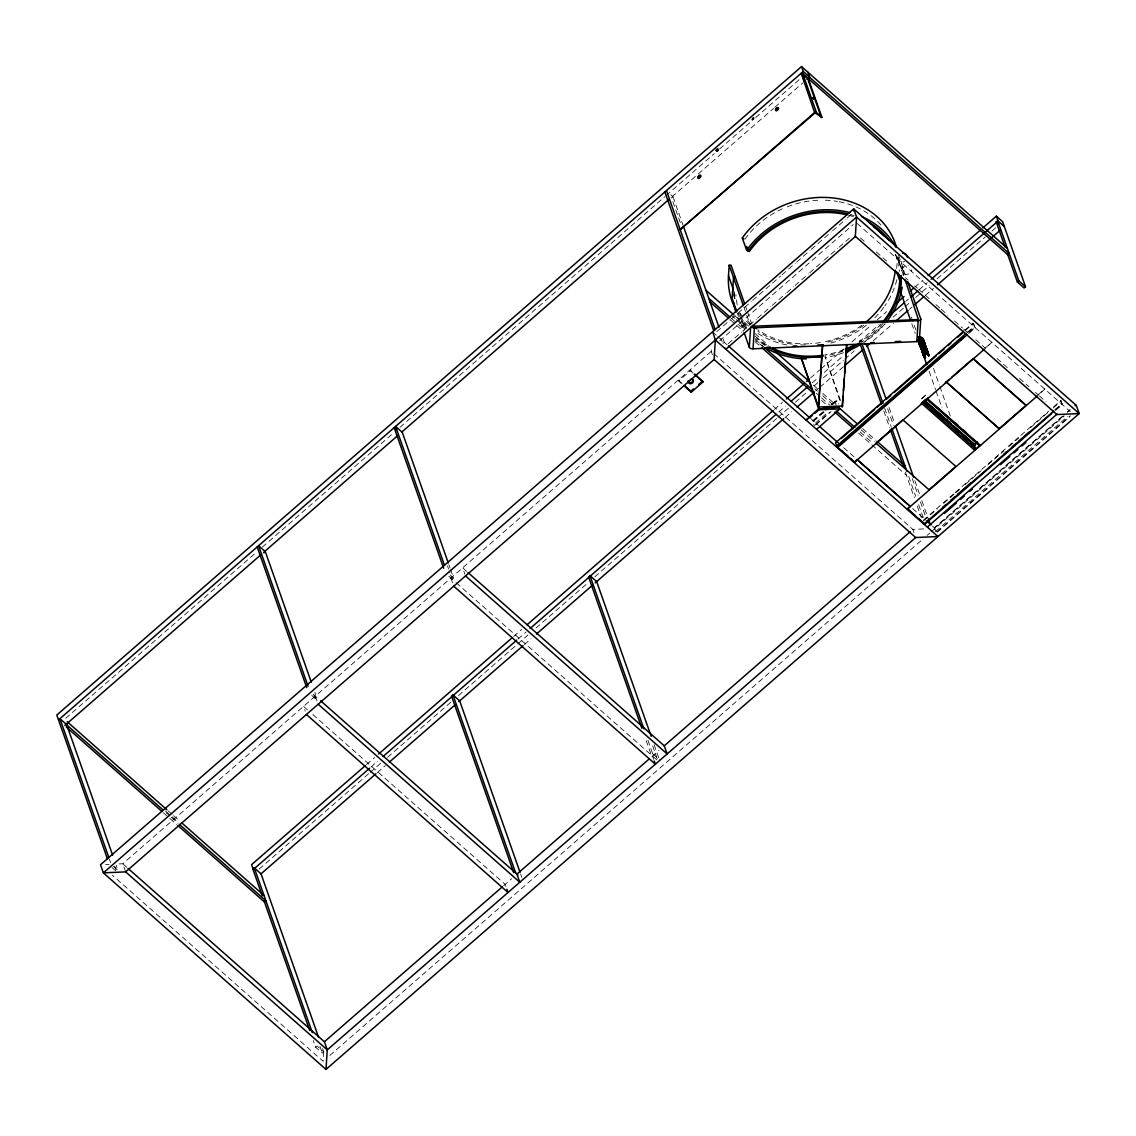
<?xml version="1.0" encoding="UTF-8"?>
<svg xmlns="http://www.w3.org/2000/svg" width="1136" height="1136" viewBox="0 0 1136 1136"><rect width="100%" height="100%" fill="white"/><g stroke="black" fill="none" stroke-linecap="round" stroke-linejoin="round"><path stroke-width="0.75" stroke-dasharray="5 3.75" d="M835.968 404.842L835.429 401.093L837.218 400.724L838.368 403.976M323.76 1051.524L323.135 1061.294L112.436 875.26M712.371 354.645L711.221 351.393L711.534 346.508M734.154 296.737L734.495 291.498M896.673 268.366L897.596 256.722M899.016 261.195L898.562 268.281L899.641 271.362M903.248 275.381L903.589 270.141L901.7 270.226L899.414 261.976A84.632 71.383 -19.4 0 0 897.994 257.091M921.466 398.906L925.229 395.626M901.7 270.226L903.376 267.031A5.126 4.331 -19.4 0 1 908.317 265.682M823.273 411.601L812.765 420.746L814.37 425.631M1062.203 416.5L934.19 527.942L935.794 532.841M1055.699 410.238L1062.373 404.43L1060.811 400.582L1050.133 409.883M65.774 718.279L256.977 551.798M262.317 547.14L393.354 433.043M400.042 427.235L664.773 196.713M666.108 195.548L714.246 153.644M719.585 148.986L750.342 122.205M755.696 117.548L801.15 77.972M671.83 196.94L773.46 108.46M774.795 107.295L802.868 82.843M670.737 194.696L672.981 196.67L671.575 197.905L681.004 224.672M716.759 331.641L730.065 320.054M731.399 318.889L736.724 314.246M738.059 313.096L751.379 301.494M752.714 300.33L780.673 275.991M782.008 274.827L795.314 263.24M796.648 262.075L801.973 257.432M803.308 256.282L809.968 250.488M811.303 249.324L816.628 244.68M817.948 243.53L831.268 231.929M832.603 230.778L845.922 219.177M847.243 218.013L851.247 214.534M719.699 340.828L853.164 224.63M711.221 351.393L122.773 863.758L115.929 864.056M681.131 383.286L678.618 381.057L690.376 370.805L690.035 369.839L692.562 372.068M311.804 695.488L315.169 698.455L316.575 697.22L314.814 692.207M450.623 569.576L453.562 577.94L452.156 579.175L449.203 570.812M722.837 343.484L724.257 342.263L722.482 337.236M728.261 343.697L741.609 332.067M742.944 330.903L756.292 319.273M757.627 318.108L770.989 306.479M772.324 305.314L785.672 293.699M787.007 292.534L793.695 286.712M795.03 285.548L800.369 280.904M801.704 279.74L808.378 273.932M809.712 272.768L815.052 268.11M816.386 266.946L823.075 261.138M824.409 259.974L837.757 248.344M839.092 247.179L844.431 242.536M845.766 241.372L849.771 237.878M366.587 764.514L374.61 757.527M513.657 636.458L521.68 629.472M774.383 409.443L782.406 402.456M810.479 378.004L819.837 369.853M821.186 368.689L843.906 348.894M851.929 341.908L870.645 325.62M877.333 319.798L886.691 311.647M914.778 287.195L922.801 280.209M859.228 341.198L860.634 339.962L862.877 341.936M370.975 767.056L377.663 761.234M518.044 639L526.067 632.014M778.771 411.985L785.459 406.163M812.197 382.875L817.551 378.217M824.239 372.395L842.955 356.108M859.001 342.135L879.051 324.669M905.79 301.381L908.473 299.052M919.166 289.737L927.189 282.75M259.235 869.04L368.873 773.573M370.208 772.409L380.901 763.094M387.589 757.272L451.773 701.395M458.461 695.573L527.984 635.024M536.007 628.052L588.15 582.64M594.838 576.818L776.669 418.488M778.004 417.324L788.711 408.009M795.399 402.187L807.426 391.721M814.114 385.899L818.119 382.406M823.472 377.748L843.523 360.282M844.857 359.118L854.215 350.967M864.922 341.652L884.972 324.186M892.995 317.214L903.688 307.899M905.023 306.734L910.376 302.077M915.73 297.419L929.092 285.775M937.115 278.789L985.253 236.884M991.941 231.062L995.945 227.569M377.28 772.622L385.303 765.636M524.349 644.566L531.037 638.744M785.075 417.551L791.764 411.729M815.833 390.77L818.502 388.441M819.837 387.277L843.906 366.317M873.314 340.715L893.379 323.249M909.425 309.276L912.094 306.947M925.471 295.303L933.494 288.317M831.14 404.743L835.088 401.306M812.765 421.087L823.174 412.013M830.984 405.211L834.889 401.817M824.154 412.112L813.688 421.215L812.765 420.746M833.299 404.132L837.218 400.724M815.478 423.103L828.655 411.63M815.676 424.495L829.99 412.027M815.662 425.077L831.055 411.672M965.018 330.051L973.027 323.078L975.114 327.395L968.44 333.203M965.43 330.42L973.438 323.448L974.631 326.799L967.915 332.507M967.489 332.138L974.163 326.33M968.554 333.53L975.228 327.722L974.39 326.756M985.253 348.042L991.927 342.234L985.366 348.369M1038.176 394.774L1044.85 388.952L1038.29 395.087M315.609 1047.222L317.015 1045.986L323.732 1051.922L322.326 1053.143L315.609 1047.222L313.266 1040.562M647.974 740.416L652.66 753.736L651.255 754.957L645.39 738.315M503.603 885.725L511.711 878.682M652.05 756.477L659.05 750.385M923.341 520.274L954.041 493.549M955.376 492.385L1019.432 436.607M1020.767 435.443L1048.798 411.047M923.767 520.643L937.115 509.027M943.789 503.22L954.467 493.919M955.802 492.754L959.806 489.275M965.146 484.618L981.149 470.673M987.823 464.865L1003.841 450.921M1009.18 446.278L1018.523 438.141M1030.537 427.69L1047.889 412.581M1053.228 407.938L1061.223 400.965M1054.975 409.599L1061.947 403.947L1060.811 400.582M1055.088 409.926L1061.947 403.834M1055.699 410.025L1062.373 404.203M1067.528 411.843L1070.197 409.528M934.19 528.283L1066.022 413.504M1067.357 412.34L1070.013 410.025M329.809 1055.472L921.75 540.054M927.09 535.411L929.773 533.082M931.108 531.918L1064.347 415.89M935.61 531.449L1067.726 416.401M937.129 531.676L1070.282 415.733M937.129 532.244L1069.984 416.557M895.452 254.592L898.178 262.317L899.414 261.976M934.19 527.942L936.263 531.676M713.877 353.736L912.847 529.404L926.55 528.794M105.648 864.51L109.07 864.368M857.155 223.465L1070.41 411.743M860.421 237.907L864.397 241.428M876.325 251.951L886.932 261.323M905.491 277.709L908.147 280.038M914.764 285.889L917.419 288.232M918.74 289.41L929.347 298.768M935.979 304.618L939.955 308.126M941.275 309.304L947.907 315.155M954.538 321.005L962.49 328.034M963.811 329.199L969.122 333.885M975.753 339.735L985.026 347.928M996.954 358.451L1008.882 368.987M1019.489 378.359L1028.776 386.552M1035.393 392.403L1038.048 394.732M1039.369 395.91L1046 401.761M735.148 316.049L740.445 320.735M741.78 321.9L747.09 326.586M755.057 333.629L768.319 345.344M813.461 385.189L817.437 388.697M822.748 393.397L836.025 405.112M862.565 428.542L875.842 440.271M732.408 316.106L735.063 318.449M736.384 319.614L745.67 327.821M754.971 336.029L765.593 345.401M814.697 388.753L817.352 391.111M822.663 395.797L833.284 405.169M861.159 429.777L874.422 441.492M731.371 318.307L736.682 322.993M738.002 324.172L744.634 330.022M755.255 339.408L763.222 346.437M816.315 393.312L820.291 396.833M821.626 397.998L829.592 405.027M860.122 431.978L872.065 442.529M729.951 319.543L735.262 324.229M736.597 325.393L743.228 331.258M755.17 341.808L760.481 346.494M821.541 400.397L826.852 405.083M858.702 433.214L906.485 475.402M712.485 331.868L716.461 335.376M717.796 336.554L727.068 344.748M810.55 418.446L818.502 425.475M843.679 447.698L854.272 457.055M912.591 508.53L925.84 520.231M932.457 526.082L935.113 528.425M690.376 370.805L692.903 373.034M682.054 383.428L678.263 380.077L678.618 381.057M466.64 571.323L462.664 567.815L464.951 574.319M450.211 574.986L453.562 577.94M652.66 753.736L659.391 759.657M448.791 576.208L454.869 581.575M456.203 582.754L657.971 760.893M313.209 694.252L319.301 699.62M307.529 709.872L303.553 706.365L305.257 711.235M312.826 714.558L505.165 884.376L506.315 887.614M168.27 810.976L172.26 814.498M173.581 815.676L178.906 820.377M165.515 811.033L170.84 815.733M172.175 816.898L177.486 821.598M166.097 812.652L170.088 816.173M171.422 817.352L178.082 823.217M163.357 812.709L176.662 824.452M126.749 867.279L122.773 863.758L125.642 871.88M113.43 866.243L117.917 870.204L116.142 865.178M112.024 867.478L116.511 871.426M925.698 395.214L920.984 399.318M898.59 255.174L902.935 267.514L901.26 261.465M903.589 270.141L906.443 278.263M897.781 257.347L903.972 273.932A5.126 4.331 -19.4 0 0 911.782 269.786M903.418 275.097L897.355 257.872A5.126 4.331 -19.4 0 0 898.619 260.939L899.627 261.592A5.126 4.331 -19.4 0 0 904.654 261.365M933.48 368.32L939.316 384.891M939.898 386.552L950.406 416.401M911.384 317.114L915.957 330.122M929.12 371.33L935.539 389.563M936.121 391.224L941.971 407.81M911.782 323.703L915.218 333.444M889.048 407.469L894.316 422.45M914.835 480.698L919.521 494.018M921.864 500.678L928.311 518.982M887.628 408.704L893.492 425.347M912.251 478.611L918.115 495.253M920.458 501.899L926.309 518.541M884.674 408.193L891.121 426.511M908.701 476.438L915.73 496.404M918.669 504.725L923.355 518.044M883.836 411.09L889.701 427.732M905.349 472.15L914.324 497.639M917.249 505.96L921.353 517.604M912.847 529.404L913.983 532.656M840.555 400.582L825.105 356.704L840.441 402.229M745.699 306.763L746.849 310.014M747.417 311.633L751.421 323.007M743.81 306.848L750.115 324.711M733.217 294.054L735.943 301.764M742.049 321.232L744.918 329.369M737.307 313.195L738.443 316.447M740.743 322.951L743.597 331.073M672.981 196.67L683.006 225.127M721.076 338.471L722.255 341.808M654.109 744.691L658.795 757.996M652.703 745.912L657.389 759.231M652.518 756.079L653.654 759.317M448.848 564.564L450.026 567.901M447.442 565.785L448.621 569.136M450.893 578.068L452.611 582.938M520.643 873.953L521.807 877.276M315.311 696.112L317.029 700.983M313.99 695.104L315.169 698.455M322.567 1048.585L323.732 1051.922M319.983 1046.497L322.326 1053.143M114.736 866.413L115.915 869.764M109.425 859.242L110.604 862.593M883.283 323.164A84.632 71.383 -19.4 0 1 861.187 342.277M842.912 351.209A84.632 71.383 -19.4 0 1 824.878 355.994M764.897 345.287A84.632 71.383 -19.4 0 1 755.724 338.457M746.352 328.205A84.632 71.383 -19.4 0 1 740.274 317.952M739.579 316.404A84.632 71.383 -19.4 0 1 738.315 313.224M734.893 298.342A84.632 71.383 -19.4 0 1 734.594 291.441M850.736 214.633A84.632 71.383 -19.4 0 1 854.059 215.641M885.114 323.618A86.563 73.002 -19.4 0 1 863.63 342.66M843.48 352.728A86.563 73.002 -19.4 0 1 825.034 357.627M763.69 346.665A86.563 73.002 -19.4 0 1 755.554 340.757M744.719 329.199A86.563 73.002 -19.4 0 1 737.122 315.51M896.829 279.669A86.563 73.002 -19.4 0 1 884.745 306.053M883.794 307.359A86.563 73.002 -19.4 0 1 872.718 319.827M866.299 325.308A86.563 73.002 -19.4 0 1 830.856 343.029M786.836 344.961A86.563 73.002 -19.4 0 1 756.519 332.465M748.652 326.146A86.563 73.002 -19.4 0 1 740.374 316.859M863.8 325.137A84.632 71.383 -19.4 0 1 825.545 342.674M805.467 344.975A84.632 71.383 -19.4 0 1 798.807 344.79M792.232 344.137A84.632 71.383 -19.4 0 1 757.783 331.116M750.087 324.939A84.632 71.383 -19.4 0 1 744.123 318.591M743.043 317.242A84.632 71.383 -19.4 0 1 740.047 313.039M881.153 323.888A83.354 70.304 -19.4 0 1 859.114 342.263M844.119 349.604A83.354 70.304 -19.4 0 1 824.764 354.915M766.587 344.904A83.354 70.304 -19.4 0 1 756.675 337.648M746.451 326.16A83.354 70.304 -19.4 0 1 741.453 317.455M740.757 315.907A83.354 70.304 -19.4 0 1 739.508 312.783M737.193 304.775A83.354 70.304 -19.4 0 1 735.915 294.735M848.578 215.244A83.354 70.304 -19.4 0 1 853.519 216.678M895.622 254.35A83.354 70.304 -19.4 0 1 898.178 262.317M861.713 325.322A83.354 70.304 -19.4 0 1 822.066 342.277M820.419 342.561A83.354 70.304 -19.4 0 1 810.493 343.697M808.86 343.782A83.354 70.304 -19.4 0 1 757.783 329.625M751.052 324.143A83.354 70.304 -19.4 0 1 745.173 317.881M744.932 239.227A83.354 70.304 -19.4 0 1 785.714 207.391M787.276 206.766A83.354 70.304 -19.4 0 1 818.19 200.234M825.29 200.206A83.354 70.304 -19.4 0 1 837.53 201.441M839.22 201.754A83.354 70.304 -19.4 0 1 881.877 226.135"/><path stroke-width="1.5" d="M812.24 415.62L806.049 420.064L818.36 409.102L836.181 407.199M325.989 1069.416L1079.2 413.575L1076.346 405.453L853.718 208.91L100.508 864.737L103.362 872.86L325.989 1069.416L327.253 1049.891L324.399 1041.769L128.084 868.444M853.704 210.842L853.718 208.91L856.572 217.033L103.362 872.86L125.642 871.88L714.075 359.516L715.353 339.991L712.826 332.195M736.582 311.008A86.563 73.002 -19.4 0 1 728.488 275.736L729.17 265.242L731.059 265.171L744.563 303.511M907.593 281.515L920.756 318.889L919.393 339.863A3.209 1.619 3.7 0 1 916.809 341.624L753.04 348.809A3.209 1.619 3.7 0 1 749.32 347.318L750.569 328.091M753.04 348.809L754.403 327.821A3.209 1.619 3.7 0 1 750.939 326.756M801.164 357.755L818.531 408.591L822.62 344.762L818.46 406.674L801.164 357.755L821.683 356.86M843.139 396.237L842.458 405.58M843.48 390.983L844.275 378.728M844.616 373.474L845.411 361.22M845.752 355.966L846.434 345.472M842.159 407.1L846.888 344.691M901.359 275.466L900.337 291.199L910.632 320.451M916.809 341.624L918.172 320.65A3.209 1.619 3.7 0 0 920.756 318.889M753.821 118.116C749.902 122.418 755.326 114.466 752.33 119.933M973.893 445.852L977.457 442.117M919.322 338.713L919.464 337.633L921.353 337.435L918.697 339.096M921.339 337.747L920.742 337.349M919.862 344.435L920.7 343.626M918.925 339.053L919.564 337.917L921.608 337.932L923.142 338.968L922.886 340.985M919.791 338.556C918.484 336.71 926.124 341.013 922.901 339.408C920.714 338.386 924.661 339.82 920.771 339.38L920.259 339.692M920.785 343.867L919.535 343.498L918.286 340.246C915.488 342.234 926.479 337.591 920.018 339.21L918.541 340.019L920.529 344.819L919.833 344.989L919.123 340.828L918.115 340.175L919.251 343.328L920.316 343.029L919.038 342.717L918.499 340.232L919.691 342.064L918.683 340.701L920.117 339.281M920.614 340.885L923.114 340.701C925.102 344.293 922.233 338.571 920.501 340.559L921.14 340.431M923 341.155C927.615 344.634 914.736 337.42 921.012 347.73C923.738 348.809 919.564 347.673 920.955 346.04L925.556 345.94L925.3 349.547M920.927 344.279L920.146 344.563L920.529 347.048L921.836 346.878M919.734 343.384L919.478 341.808L921.339 340.899L921.282 342.618L924.434 342.731L924.037 344.932L924.874 344.577M923.682 342.291C921.438 343.271 925.144 341.24 922.744 341.141C916.78 338.201 919.464 351.223 923.156 346.097C926.465 345.94 923.88 340.928 920.898 343.186C920.742 347.431 919.691 343.782 921.509 343.441C924.335 342.831 924.562 341.198 921.253 342.532M923.284 343.271C926.365 348.951 924.349 341.056 924.25 344.847L924.661 343.739L921.736 343.91M924.321 346.196C926.933 346.736 922.077 342.078 924.264 344.393M927.601 352.742L926.763 351.052L924.264 351.28C925.258 347.403 931.548 357.755 925.4 347.162L922.901 347.375C917.973 348.383 925.854 345.727 924.306 343.924L920.969 343.81L919.904 344.833L922.134 343.285M923.213 350.783L921.424 349.505L926.38 348.255L924.363 345.727C924.832 346.906 920.898 346.949 922.659 346.693L925.67 346.863L925.087 348.937M922.546 346.366L925.925 347.318L925.201 349.263M925.769 347.147C920.941 345.685 933.039 351.336 923 347.488M924.818 347.034C916.567 348.894 931.903 347.176 923.241 348.354M924.889 347.829C926.039 348.582 928.254 351.933 924.576 351.961L926.422 351.578L927.856 354.006M926.777 351.535C927.047 349.973 924.59 347.105 926.607 350.2L926.323 350.74C927.658 353.339 926.749 347.744 926.692 350.484L926.436 351.067M924.022 342.532L922.205 338.102L924.647 343.342L923.852 342.632C918.144 341.027 920.813 347.744 922.134 348.851C922.077 353.296 927.97 345.955 922.205 350.413M927.274 350.811L925.67 350.016L925.258 348.283L923.454 348.78M923.923 350.3L927.033 350.712L923.256 350.314L922.489 351.904C920.898 346.281 930.143 350.996 926.436 351.762M922.872 348.795L923.454 348.965C925.4 347.914 922.247 350.186 924.917 352.927C923.156 355.355 923.085 354.191 924.392 356.193L925.045 355.98M926.039 351.081C926.735 349.15 922.659 351.322 924.775 350.754L925.3 350.215L926.152 351.407L923.71 351.62L923.043 353.055L921.907 350.939L924.846 357.499L922.475 352.572L923.596 351.294L926.891 351.422L928.311 355.028L927.402 352.174M924.292 353.282L924.704 353.992L926.763 352.558L922.801 353.509L925.329 357.386L923.398 355.17L923.497 352.046M924.179 356.306L925.797 353.679L927.587 353.381L927.558 354.929L928.538 354.389L928.325 355.071L924.051 342.263L920.827 341.311M927.445 354.602L927.97 354.063C927.743 351.507 928.68 355.014 926.948 353.679M918.811 339.948L918.342 340.729L919.833 341.78M926.777 364.699L918.229 340.502C919.024 346.764 922.418 342.319 925.471 346.011M919.578 342.547L919.592 339.92L923.611 340.417L920.714 340.985L920.359 340.189M920.941 345.642L919.18 342.092L919.152 343.044M920.487 340.331L920.998 340.033C926.053 340.232 922.105 343.825 923.412 340.175L921.523 339.479L919.265 340.729L919.507 344.123L920.16 343.754L919.478 343.967L920.842 346.125M924.718 345.685L924.008 344.719L922.091 345.103C919.493 348.326 921.41 345.273 920.132 344.535M920.969 346.878L921.211 344.506M920.856 345.387L920.714 347.105L921.779 347.318M921.85 350.357C922.219 346.366 919.478 347.63 922.233 348.482M923.511 353.268C922.574 351.052 919.209 346.352 924.477 346.054L924.122 345.032L922.205 345.429L923.369 344.719M922.063 347.531C919.308 346.551 923.284 347.36 921.509 349.391L922.091 349.703M922.077 350.058L922.333 347.715M922.475 352.458L922.333 349.931M922.191 350.712L922.546 352.302L921.395 349.064M924.136 350.91L922.773 351.606L923.454 354.915L927.075 353.679M925.442 357.712L924.093 356.463L923.128 352.203M922.886 352.373L923.966 354.56L922.702 350.996M923.483 353.779L923.781 355.838L924.392 353.566L927.104 353.523A2.57 2.158 -19.4 0 1 928.737 356.193M923.611 340.303L923.454 342.447L923.639 340.814L922.517 339.763M925.371 350.726C929.56 353.055 924.264 346.835 924.321 342.774M925.116 345.969L924.292 342.958L924.377 343.896M922.404 345.784L921.75 344.123L924.25 343.91L925.286 347.304M926.38 348.61L925.428 346.168L922.432 345.855M926.266 351.72L927.303 351.223L928.765 354.929L922.56 338.045M926.238 351.649L928.211 353.821M928.666 356.051L928.751 354.886M924.562 343.455L924.775 345.003L922.205 345.216M922.517 344.336L925.244 345.372L925.741 348.141M926.152 351.407L926.848 349.959L925.599 346.991L925.641 349.476M927.956 354.872L928.183 354.006L926.919 353.594M928.069 355.185L927.118 352.075L924.619 352.245M921.495 337.605L920.785 337.733L921.779 338.968M920.87 337.974L922.702 338.414L920.444 338.485M921.126 338.713L921.85 338.585L919.436 339.039M920.913 339.792L921.481 341.411M921.637 339.806L923.412 340.175L922.034 339.707M921.708 340.331L922.418 340.204M922.049 341.311L920.799 341.226M921.026 341.879L923.824 341.624M920.671 343.541L920.501 342.518L922.574 342.447M922.73 343.257L922.276 343.683M923.312 346.608L924.59 346.381M923.54 347.261L924.051 346.636L922.787 347.048L923.426 348.709M926.365 348.212L924.065 346.679L922.886 347.162M923.767 347.914L925.045 347.673M925.968 348.056C927.416 350.044 924.874 348.042 924.292 347.318L922.219 347.389L921.793 348.397L920.898 346.963M923.54 349.036L926.578 349.419L927.146 351.038M925.258 348.283L924.534 348.369L925.868 348.496L925.528 349.164L923.923 350.087L926.692 349.746L926.905 350.783M924.576 350.186L925.854 349.959M925.528 350.854C928.155 352.614 926.962 350.456 927.459 353.992M920.146 339.579L923.028 339.337C925.144 341.553 927.217 353.892 926.522 351.862M918.641 340.303L923.682 355.554L924.434 354.73L923.099 353.892L923.525 352.785L925.457 352.7C927.757 352.345 921.992 352.174 924.605 352.217M923.611 351.336L924.718 352.359L925.883 351.833L925.599 353.111M926.28 353.324L926.834 353.353M926.451 353.452L923.753 353.438C924.349 354.957 922.02 354.318 922.688 351.748L923.185 351.152L921.949 350.641M919.876 341.439L918.811 342.177M919.819 342.788L919.862 341.737M922.162 338.798L922.574 338.088L921.353 337.435M923.114 340.317L922.617 339.139M920.487 345.103C921.949 343.058 922.162 345.486 920.543 346.381M923.994 342.447C921.182 336.469 925.4 346.409 923.951 342.674L923.099 340.658L923.71 341.695M923.44 342.575L923.469 341.68L922.162 341.624M921.268 347.772L921.878 346.423M922.148 348.227L921.111 348.014L922.034 347.446M921.679 348.667C920.572 346.565 921.353 350.2 921.921 348.241M923.653 343.015C924.207 344.904 925.684 346.523 925.173 347.488M924.207 345.869L925.201 345.514L924.377 344.279M924.349 344.961L921.31 344.79M924.576 345.614L924.406 344.79L925.087 345.188M922.929 350.555L922.56 351.18M922.659 350.513L921.665 350.186L922.844 352.927L923.028 349.661L925.087 349.604L925.258 350.399M924.25 343.91L925.698 346.665L925.059 345.458M924.463 346.011L925.599 346.991M923.71 345.656L921.651 345.77L920.941 346.849C921.466 348.61 922.233 353.012 923.667 351.067M925.911 346.906L925.173 346.551M924.122 345.032L925.854 349.277L925.868 348.127M924.349 354.02L924.292 354.333M925.542 357.883A2.57 2.158 -19.4 0 1 923.937 355.256L923.17 353.864M924.108 356.917L923.511 355.497L924.704 353.992M926.294 350.484L924.505 347.928M924.306 356.136L925.215 357.059L923.724 356.037L925.258 353.907L924.846 352.898M927.047 350.754L926.99 351.706M923.824 356.321L925.499 357.272M927.09 352.771L927.501 352.061L927.473 353.481M927.388 353.239C929.234 356.874 928.282 351.01 925.059 353.339M927.714 351.961L928.297 355.028M920.359 341.638C919.336 339.707 919.507 344.322 918.91 341.027L919.663 339.692M919.706 342.461L919.521 341.411L919.975 342.717L921.907 342.632L922.389 344.009L921.154 343.91M922.191 345.387L920.827 346.523L921.566 348.34M921.665 347.673L921.665 346.849M921.75 348.724L923.227 348.312M922.659 352.629L923.824 351.947M923 341.311L923.625 340.459M923.625 341.709L922.886 342.717M924.022 344.236L924.505 343.569L924.377 344.705M924.122 344.52L924.775 343.697M923.937 345.685L924.633 343.228M925.286 347.815L925.826 347.034M925.4 348.141L925.286 346.097M925.201 348.724L925.925 348.241M925.854 349.434L926.01 347.829M927.572 354.304L927.658 353.438M927.8 354.957L928.155 354.233M927.899 355.241L928.453 354.503M718.165 150.421C719.443 147.268 714.615 151.77 717.469 151.102M918.3 340.289L919.478 341.496M919.564 341.737L919.038 341.183M921.466 338.074L921.892 337.662M922.815 351.308C920.529 348.042 919.635 345.358 920.984 344.904M923 340.814C924.122 341.084 922.957 341.751 923.483 340.644M922.972 339.522L924.874 343.881L923.611 344.165M921.765 348.908L922.219 349.604M921.438 349.533L920.984 348.34M922.659 351.28L921.424 347.928M926.692 349.036C926.209 347.062 924.605 347.488 926.351 348.099M922.929 352.231L923.241 352.941M923.625 354.191L924.292 355.142M924.519 357.3L923.298 353.779L923.824 354.759M926.053 352.685L927.615 352.387L924.803 352.6L925.911 352.274M920.771 339.323L922.077 339.224M921.339 340.999L922.645 340.857M923.199 342.433L922.503 342.603M923.327 342.802L921.509 343.257M923.54 343.413L922.815 343.498L923.781 344.066M922.631 344.662L923.895 344.393L924.605 345.699M924.235 345.358L923.611 345.372M924.647 348.695L926.72 349.59L925.939 349.519M926.72 353.026L926.238 352.856M1057.119 414.058L927.473 526.934L928.396 527.416M918.712 339.139L919.549 339.366M919.748 341.411L920.6 340.843M919.862 342.39L921.452 341.226M922.12 348.156L922.105 347.062M923.071 353.225L922.148 348.894L923.88 348.241L923.511 347.076M923.27 350.357L923.156 351.209M923.17 351.819L923.369 350.641M924.179 354.006L926.337 353.14M924.051 346.011L924.377 345.216M921.779 403.308L922.134 402.57M977.571 442.444C971.294 443.665 977.173 447.811 974.816 450.353L921.892 403.635L922.602 402.158L975.526 448.89M918.186 339.962L919.251 341.751M919.308 341.311L919.024 341.354M919.663 344.137L920.898 344.662L919.138 343.001L919.138 341.439M922.901 339.408L921.608 337.932M923.028 339.337L923.256 340.388L921.566 339.92M919.379 343.683L920.728 345.983L919.62 344.449M923.497 342.192L924.207 342.078M920.87 345.784L920.657 345.983M920.515 346.892L918.981 341.609M921.608 349.675L921.466 348.582M922.929 351.635L922.375 351.18M923.312 354.219L922.688 353.182M925.059 346.991L927.814 353.651M924.207 356.392L925.087 357.414M926.635 352.188L928.311 353.736L927.7 354.134M1007.362 248.301L801.533 66.584L56.8 715.041L107.423 858.802M58.518 719.912L803.251 71.469L801.533 66.584M64.823 725.478L261.365 554.34M264.035 552.011L397.742 435.599M401.746 432.106L669.161 199.269M806.872 79.35L809.556 77.021L803.251 71.469M809.67 77.347L808.25 78.583L1007.774 254.734L1009.194 253.498L809.67 77.347L807.838 72.15M263.893 552.877L265.313 551.642L258.582 545.706L308.083 686.272M814.626 112.507L679.995 229.742L815.052 112.876L821.868 117.249L808.136 78.256L802.683 73.428L801.178 73.329L814.626 112.507L816.159 112.265L821.868 117.249M695.076 374.284L702.985 381.937L691.213 392.19L690.873 391.21L693.485 388.938M698.711 384.38L702.644 380.958M365.252 765.678L251.596 864.638L253.314 869.509L369.64 768.22M378.615 754.034L512.322 637.623M527.033 624.814L773.048 410.607M786.41 398.963L803.805 383.826M806.475 381.497L809.144 379.168M896.048 303.497L904.071 296.51M910.76 290.688L913.443 288.359M928.14 275.551L980.283 230.154M982.967 227.825L996.329 216.181L1002.634 221.747L1025.524 286.741L1024.104 287.962L1017.387 282.026L1007.391 253.64M318.463 1036.941L261.024 873.84L254.308 867.904L252.888 869.139L262.274 895.764M520.047 872.292L459.682 700.869L452.966 694.934L451.56 696.169L513.685 872.576M651.184 736.369L596.67 581.589L589.953 575.654L588.547 576.889L641.883 728.332M1005.033 246.966L996.215 221.918L997.635 220.682L1004.352 226.618M383.002 756.576L516.71 640.164M530.086 628.52L776.101 414.313M790.812 401.505L808.193 386.368M845.624 353.779L853.647 346.792M889.744 315.354L904.455 302.545M911.143 296.723L917.831 290.901M931.193 279.271L998.047 221.051L996.329 216.181M260.953 873.911L375.945 773.786M389.307 762.142L454.826 705.101M458.83 701.608L523.014 645.731M536.391 634.087L592.538 585.182M595.207 582.853L783.741 418.715M797.103 407.071L814.484 391.934M845.241 365.153L862.622 350.016M866.64 346.523L869.31 344.194M896.048 320.92L908.09 310.44M914.764 304.618L924.122 296.468M937.498 284.824L1000.333 230.111M814.867 413.319L820.149 408.733M825.787 409.741L828.385 407.483M816.543 429.337L840.086 408.846L817.821 409.826M1017.387 282.026L1018.807 280.805L997.635 220.682M837.431 446.86L835.556 442.77L963.683 331.215M841.322 438.496L874.677 409.443M877.347 407.114L882.686 402.471M886.691 398.977L890.695 395.498M894.699 392.005L936.078 355.994M938.748 353.665L944.073 349.022M948.077 345.529L950.747 343.2M957.421 337.392L962.76 332.749M836.707 446.022L966.154 333.302M964.436 336.696L837.104 446.689M984.5 349.107L854.57 462.238L837.772 447.414L967.219 334.694M854.57 462.238L857.126 459.597M875.813 443.324L902.509 420.093M921.182 403.82L927.856 398.012M945.209 382.903L949.213 379.41M951.883 377.095L973.24 358.493M1053.754 411.09L924.306 523.81L907.494 508.971L910.05 506.329M928.737 490.056L955.433 466.811M975.455 449.387L980.78 444.73M999.467 428.471L1026.163 405.225M907.494 508.971L1037.424 395.839M324.399 1041.769L502.268 886.889M516.979 874.081L649.38 758.805M664.091 745.997L910.163 531.733M942.866 507.21L945.535 504.881M950.875 500.238L954.879 496.759M957.549 494.43L970.897 482.814M1004.267 453.761L1006.936 451.432M1012.261 446.789L1016.266 443.296M1018.935 440.981L1029.614 431.68M1051.695 413.504L924.917 524.122L919.01 518.911M715.353 339.991L937.967 536.547L915.701 537.527L327.253 1049.891L125.642 871.88M944.414 513.458L956.427 502.992M960.445 499.513L964.45 496.02M969.789 491.363L972.459 489.048M1000.504 464.624L1009.847 456.487M1013.852 452.994L1017.856 449.515M1021.875 446.022L1025.879 442.529M919.45 341.411L919.393 342.163M920.032 343.853L920.813 343.952M927.004 352.529L927.885 353.495M919.365 339.266L921.253 340.757M920.487 340.516L919.606 339.962M920.33 341.567L921.367 342.859M923.554 350.74L923.142 349.987L924.903 349.434M922.858 339.195L921.722 338.216M922.915 340.573L923.341 340.573M922.986 340.331L923.824 340.914L921.821 337.818M926.522 349.59L923.398 340.8M920.87 346.878L921.722 349.419M926.933 349.831L926.465 348.425M922.12 351.549L922.901 351.564M922.233 351.876L922.333 350.527M927.161 350.385L925.925 350.754L926.891 351.052M923.27 354.801L923.724 356.108M920.572 338.812L921.197 338.556M921.481 339.678L919.904 338.883M920.572 340.587L921.779 340.175M921.055 341.964L920.43 338.343M923.057 345.884L922.304 345.713L923.653 347.588M923.312 348.383L924.519 347.971M923.682 349.434L925.329 349.05M925.201 349.931L923.795 349.931M919.691 338.272L920.969 337.903M920.913 341.553L919.805 338.599L921.083 338.23M920.955 341.851L922.219 341.439L925.002 351.407L924.534 350.002M921.509 343.441L923.44 343.129M921.637 343.796L922.915 343.427M921.864 344.449L923.043 344.151M923.128 348.028L924.392 347.616M925.797 351.947L924.25 351.237M924.505 351.933L925.769 351.507M925.684 353.253L919.564 337.917L920.856 337.577M922.404 339.437L923.142 339.664M923.426 343.086L924.392 343.242M920.614 345.656L920.274 344.677L920.984 345.032M924.349 345.685L925.315 345.841L924.789 344.109M921.012 347.73L921.878 349.235M926.152 347.971L925.883 347.46M926.621 350.513L926.806 351.62L926.124 351.322M927.374 351.691L926.536 350.413L926.976 351.478M924.179 354.815L923.426 354.546L924.42 354.787M801.462 73.783L806.574 77.702M918.825 340.786L919.237 341.155M919.549 343.825L920.756 344.393M924.718 344.875L924.292 344.464M921.268 348.695L921.978 349.377M926.507 348.979L925.144 347.957M926.621 349.306L926.223 348.44M928.226 353.864L928.68 355.156M1075.054 405.651L1076.346 405.453M921.679 341.979L922.986 341.822L922.12 341.155M922.602 344.52L923.724 344.492M923.639 347.446L924.292 347.318M918.357 340.757L919.166 340.445M923.966 342.419L923.114 341.467M921.211 348.894L921.992 348.965M735.404 277.511L733.515 277.596L732.152 298.569L736.739 311.576M882.289 322.567A83.354 70.304 -19.4 0 0 899.755 280.762L901.018 280.72L898.292 272.995M754.403 327.821L918.172 320.65M766.786 347.218L770.307 347.062M793.198 346.054L796.719 345.898M817.849 344.975L823.131 344.748M870.687 342.66L874.209 342.504M895.338 341.581L900.621 341.34M818.985 407.015L842.912 405.964M823.359 407.923L838.737 407.256M926.607 399.091L927.544 398.708L980.467 445.44L979.388 445.752L926.365 398.878M924.605 344.151L924.974 345.6M922.247 351.919L923.128 352.629M922.929 353.864L924.079 354.375M922.815 343.498L924.335 344.009M923.966 346.75L924.065 346.679M926.01 352.203L927.232 352.401M919.067 339.465L918.243 336.611M924.093 342.121L923.369 341.865M921.85 337.903L922.276 338.159M923.312 342.035L920.174 341.581M923.682 343.1L922.333 341.766M924.633 347.091L925.599 347.588M925.229 348.795L926.28 349.533M923 352.7L920.771 347.034M896.474 247.449A86.563 73.002 -19.4 0 0 828.428 197.565A86.563 73.002 -19.4 0 0 742.305 237.978L743.881 238.73M742.305 237.978L746.65 250.318L749.291 251.581A83.354 70.304 -19.4 0 1 846.916 214.832M927.317 353.41L928.197 354.446L927.686 353.665M921.111 345.969L921.779 347.176M996.215 221.918L998.459 223.891M1018.807 280.805L1025.524 286.741M955.078 422.578L957.719 424.921M963.016 429.593L965.657 431.936M865.121 343.924L867.364 345.898L886.123 399.148M934.786 405.481L959.92 427.676M962.561 430.004L967.858 434.69M973.154 439.362L975.796 441.691M924.349 400.184L950.818 423.543M953.459 425.886L974.631 444.574M924.463 400.511L974.745 444.9M924.108 401.249L974.39 445.639M923.639 401.661L928.921 406.333M931.577 408.662L943.476 419.184M955.39 429.692L958.031 432.035M963.328 436.707L967.304 440.2M971.266 443.707L973.921 446.05M666.676 191.118L715.169 329.625M705.939 290.262L733.813 314.871M774.965 351.209L809.471 381.668M838.68 407.455L857.254 423.856M877.162 441.435L905.037 466.044M708.807 298.385L730.036 317.143M764.556 347.602L812.339 389.79M836.224 410.891L854.812 427.292M710.043 301.963L728.63 318.364M761.816 347.659L813.575 393.368M834.818 412.112L853.392 428.528M728.389 345.912L809.23 417.281M819.823 426.639L838.382 443.012M856.927 459.398L910.319 506.514L857.396 459.782M926.706 521.012L931.137 524.917M841.535 450.509L847.996 456.218M850.58 458.49L854.457 461.926M907.38 508.644L915.133 515.488M714.075 359.516L915.701 537.527M694.167 374.156L702.985 381.937M684.568 385.644L690.873 391.21M683.659 385.516L691.213 392.19M396.407 429.635L394.164 427.661L443.665 568.227M467.975 572.501L664.276 745.827L667.144 753.949L465.519 575.938M453.761 586.19L655.373 764.201L654.237 760.95M320.622 700.798L517.917 874.99M318.179 704.235L519.791 882.246L516.937 874.124M306.408 714.487L508.033 892.498L506.883 889.247M67.18 721.729L166.935 809.798M181.561 822.72L264.035 895.523M66.342 724.569L163.442 810.309M179.403 824.395L265.867 900.734L264.447 901.956L177.997 825.631M66.257 726.983L162.036 811.53M922.844 339.792L923.284 340.473M924.108 343.356L924.534 344.052M920.401 342.234L920.813 342.944M920.629 342.887L921.04 343.597M920.856 343.526L921.268 344.236M921.097 344.18L921.608 345.216M921.665 345.813L922.063 346.523M922.077 345.06L922.858 345.316L922.475 344.151M924.945 353.182L925.286 353.992M725.237 348.255L725.847 349.263L855.309 236.544L856.572 217.033L1079.2 413.575L1056.934 414.555L855.223 236.217M752.572 326.259L918.428 319.557L905.136 279.967M919.464 337.633L919.89 338.627M921.296 342.831L921.836 344.151M923.469 345.003L923.653 345.855M925.102 351.635L925.826 353.765L920.217 337.832M896.489 271.504L899.755 280.762M921.836 345.869L921.424 345.117M922.759 348.468L922.986 349.121M955.873 466.427L903.063 420.022M808.236 80.287L821.399 117.661M802.683 73.428L816.415 112.436M929.035 489.786L876.225 443.395M895.495 425.787L913.656 477.376M928.311 518.982L930.072 523.98M861.812 343.285L882.913 403.209M891.703 428.173L906.94 471.44M859.81 342.859L881.493 404.43M890.297 429.394L903.191 466.016M746.608 246.441L748.226 251.07A84.632 71.383 -19.4 0 1 847.371 213.753M729.17 265.242L743.242 305.215M728.488 275.736L732.834 288.09A86.563 73.002 -19.4 0 0 732.706 293.372M744.165 332.692L749.32 347.318M683.588 226.802L718.946 327.196M664.844 191.97L713.763 330.86M589.953 575.654L643.871 728.772M448.266 562.888L402.3 432.362L395.584 426.426L444.488 565.316M452.966 694.934L515.673 873.016M265.313 551.642L311.278 682.168M257.176 546.941L306.677 687.507M254.308 867.904L312.329 1032.667M264.035 900.763L309.745 1030.579M112.62 855.138L66.655 724.626L59.924 718.69L108.843 857.581M925.002 351.351L925.797 353.679M920.103 337.406L920.416 338.4M923.966 348.383L924.463 349.86M922.929 345.458L923.426 346.934M920.302 337.974L920.799 339.465M923.625 354.432L923.838 356.434M777.521 110.22A1.761 0.852 -48.6 0 1 775.874 110.078A1.761 0.852 -48.6 0 1 777.791 107.906A1.761 0.852 -48.6 0 1 778.117 109.525M699.151 178.295A1.761 0.852 -48.6 0 1 698.285 177.358A1.761 0.852 -48.6 0 1 700.117 175.54A1.761 0.852 -48.6 0 1 700.656 176.79M700.443 177.159A1.761 0.852 -48.6 0 1 699.833 177.841M950.236 422.251A2.57 2.158 -19.4 0 1 948.319 422.549M946.629 421.073A2.57 2.158 -19.4 0 1 946.998 419.383M923.937 355.256A2.57 2.158 -19.4 0 1 927.118 353.566M901.018 280.72A84.632 71.383 -19.4 0 1 884.39 321.8M858.291 344.009A84.632 71.383 -19.4 0 1 846.107 349.973M823.188 356.264A84.632 71.383 -19.4 0 1 769.228 347.786M869.423 222.571A84.632 71.383 -19.4 0 1 889.389 240.505M902.169 287.124A86.563 73.002 -19.4 0 1 886.151 322.326M862.167 343.583A86.563 73.002 -19.4 0 1 846.746 351.464M806.219 358.948A86.563 73.002 -19.4 0 1 765.153 347.559M735.929 312.244A86.563 73.002 -19.4 0 1 733.458 302.148M746.65 250.318A86.563 73.002 -19.4 0 1 849.771 212.574M861.443 216.536A86.563 73.002 -19.4 0 1 895.665 246.881M902.68 253.243A5.126 4.331 -19.4 0 1 907.423 257.432M854.783 344.719A83.354 70.304 -19.4 0 1 845.681 348.979M823.103 355.17A83.354 70.304 -19.4 0 1 772.892 348.312M873.612 226.731A83.354 70.304 -19.4 0 1 883.978 235.89M895.282 270.112A83.354 70.304 -19.4 0 1 865.632 322.312M756.363 328.588A83.354 70.304 -19.4 0 1 752.33 325.294M692.335 378.884A2.57 2.158 -19.4 0 1 691.583 382.378A2.57 2.158 -19.4 0 1 687.99 381.199M690.29 379.396A2.57 2.158 -19.4 0 1 693.315 381.199A2.57 2.158 -19.4 0 1 690.432 383.712A2.57 2.158 -19.4 0 1 688.402 381.029M716.149 150.279C717.81 152.465 718.577 146.274 716.149 150.279M812.581 97.682L813.845 99.13L812.638 97.668M1026.021 405.353L973.083 358.621L1026.021 405.353M999.183 428.712L946.26 381.994L999.183 428.712M776.754 110.107A1.761 0.852 -48.6 0 0 777.947 107.636A1.761 0.852 -48.6 0 0 775.647 109.113A1.761 0.852 -48.6 0 0 776.754 110.107M699.08 177.741A1.761 0.852 -48.6 0 0 700.273 175.256A1.761 0.852 -48.6 0 0 697.973 176.747A1.761 0.852 -48.6 0 0 699.08 177.741"/></g></svg>
